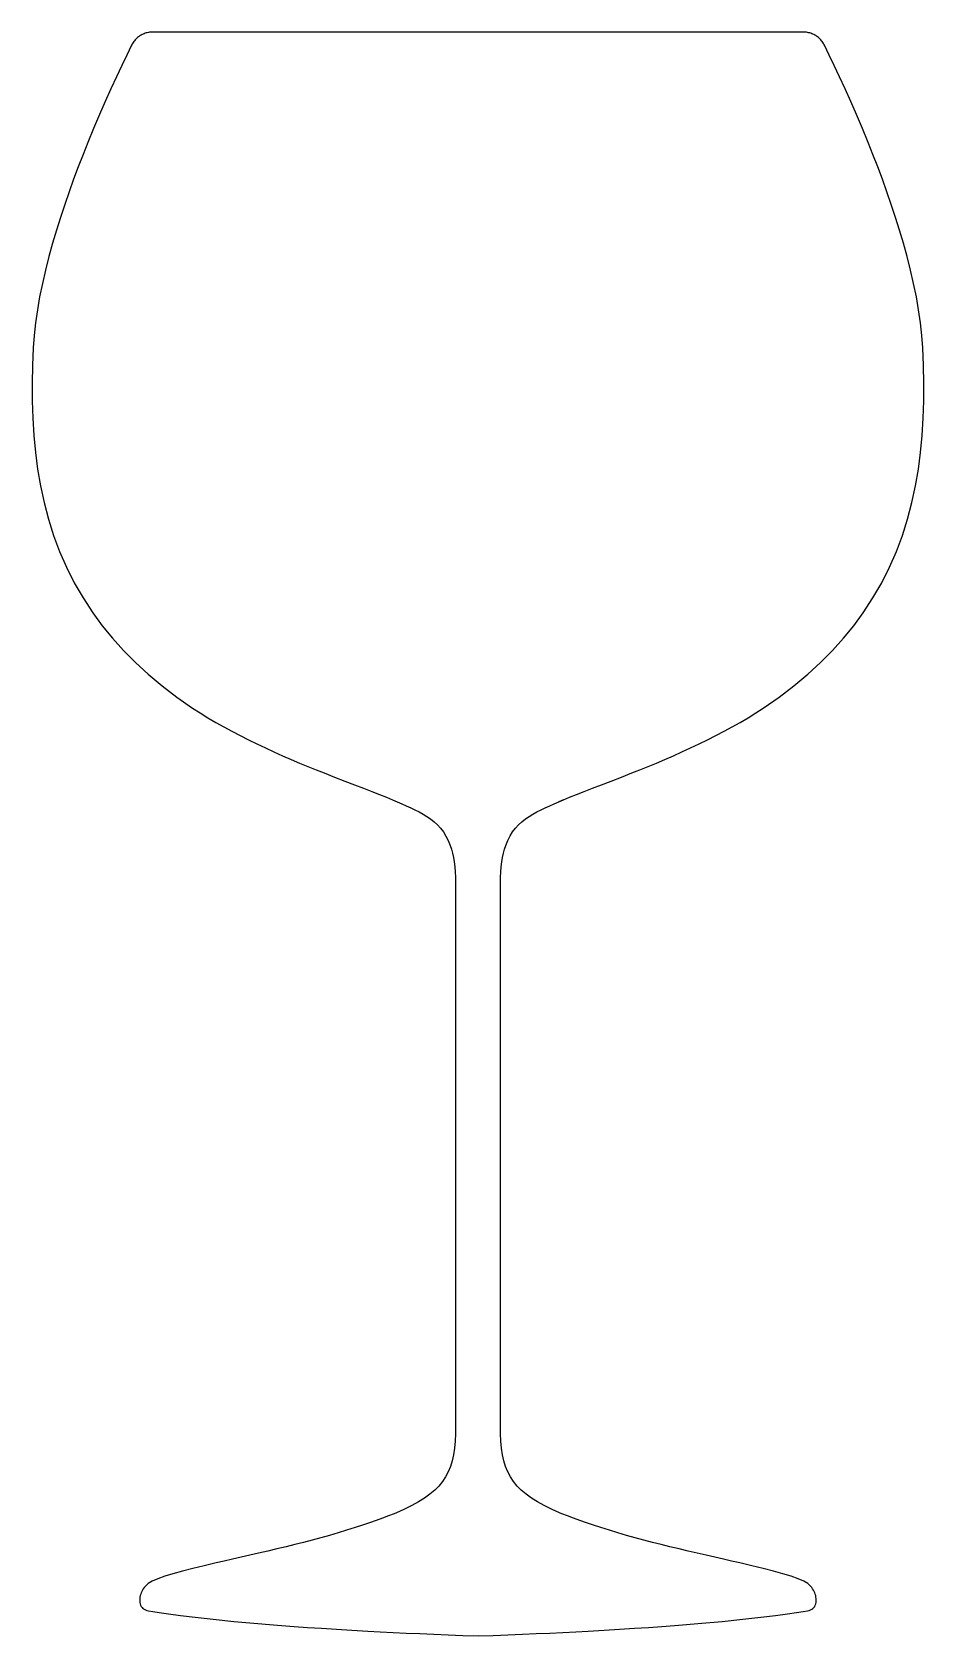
# Model space of a CAD drawing. Extents: x 560 to 858, y 440 to 976.
import ezdxf

# ---------------------------------------------------------------- set-up
doc = ezdxf.new("R2010")
doc.units = 0
doc.header["$MEASUREMENT"] = 0
doc.layers.add('Poly', color=3, linetype='CONTINUOUS')

msp = doc.modelspace()

# ---------------------------------------------------------------- linework, layer by layer
at = {"layer": 'Poly', "color": 0, "true_color": 0x000000}
msp.add_lwpolyline([(737.2627, 719.7465), (739.263979, 720.600113), (741.554184, 721.529969), (744.110241, 722.536465), (746.909075, 723.62), (749.927612, 724.780973), (753.142778, 726.019781), (756.531499, 727.336824), (760.0707, 728.7325), (762.738729, 729.802496), (765.465809, 730.914844), (768.242929, 732.069707), (771.061075, 733.26725), (773.911237, 734.507637), (776.784403, 735.791031), (779.671561, 737.117598), (782.5637, 738.4875), (785.332546, 739.841742), (788.089778, 741.236063), (790.82744, 742.670602), (793.537575, 744.1455), (796.212225, 745.660898), (798.843434, 747.216938), (801.423245, 748.813758), (803.9437, 750.4515), (809.212317, 754.124047), (814.146575, 757.886313), (818.756083, 761.736234), (823.05045, 765.67175), (827.039286, 769.690797), (830.7322, 773.791313), (834.138802, 777.971234), (837.2687, 782.2285), (840.543304, 787.224898), (843.478403, 792.318), (846.088682, 797.504664), (848.388825, 802.78175), (850.393514, 808.146117), (852.117434, 813.594625), (853.575268, 819.124133), (854.7817, 824.7315), (855.731227, 830.280266), (856.468669, 835.897375), (857.007688, 841.579922), (857.36195, 847.325), (857.545118, 853.129703), (857.570856, 858.991125), (857.452829, 864.906359), (857.2047, 870.8725), (856.906823, 874.997805), (856.441122, 879.219813), (855.818366, 883.525164), (855.049325, 887.9005), (854.144768, 892.332461), (853.115466, 896.807688), (851.972186, 901.31282), (850.7257, 905.8345), (849.451464, 910.148404), (848.102497, 914.453672), (846.688163, 918.73876), (845.217825, 922.992125), (843.700846, 927.202225), (842.146591, 931.357516), (840.564421, 935.446455), (838.9637, 939.4575), (837.013368, 944.194127), (835.065919, 948.779078), (833.137923, 953.191834), (831.24595, 957.411875), (829.406571, 961.418682), (827.636356, 965.191734), (825.951876, 968.710514), (824.3697, 971.9545), (824.196675, 972.286131), (824.009434, 972.607297), (823.808483, 972.917658), (823.594325, 973.216875), (823.367464, 973.504607), (823.128403, 973.780516), (822.877647, 974.04426), (822.6157, 974.2955), (822.33838, 974.537926), (822.050512, 974.766969), (821.752614, 974.982277), (821.4452, 975.1835), (821.128786, 975.370285), (820.803888, 975.542281), (820.47102, 975.699137), (820.1307, 975.8405), (819.789534, 975.964479), (819.442122, 976.072953), (819.088968, 976.165607), (818.730575, 976.242125), (818.367448, 976.302189), (818.000091, 976.345484), (817.629007, 976.371693), (817.2547, 976.3805), (744.8567, 976.3805), (672.4577, 976.3805), (600.0597, 976.3805), (599.685721, 976.371693), (599.314872, 976.345484), (598.947655, 976.302189), (598.584575, 976.242125), (598.226136, 976.165607), (597.872841, 976.072953), (597.525194, 975.964479), (597.1837, 975.8405), (596.84371, 975.698807), (596.511091, 975.541703), (596.18637, 975.369529), (595.870075, 975.182625), (595.562733, 974.98133), (595.264872, 974.765984), (594.977018, 974.536928), (594.6997, 974.2945), (594.437423, 974.043262), (594.186419, 973.779531), (593.94718, 973.50366), (593.7202, 973.216), (593.50597, 972.916902), (593.304981, 972.606719), (593.117727, 972.285801), (592.9447, 971.9545), (591.362526, 968.710516), (589.678059, 965.19175), (587.907882, 961.418734), (586.068575, 957.412), (584.176721, 953.192078), (582.248903, 948.7795), (580.301702, 944.194797), (578.3517, 939.4585), (576.751067, 935.447125), (575.169138, 931.357938), (573.615239, 927.202469), (572.0987, 922.99225), (570.628848, 918.738813), (569.215013, 914.453688), (567.86652, 910.148406), (566.5927, 905.8345), (565.346634, 901.31282), (564.203856, 896.807688), (563.175126, 892.332461), (562.2712, 887.9005), (561.502837, 883.525164), (560.880794, 879.219812), (560.415829, 874.997805), (560.1187, 870.8725), (559.870153, 864.906359), (559.751638, 858.991125), (559.776841, 853.129703), (559.95945, 847.325), (560.313153, 841.579922), (560.851638, 835.897375), (561.588591, 830.280266), (562.5377, 824.7315), (563.743427, 819.124133), (565.200637, 813.594625), (566.924005, 808.146117), (568.9282, 802.78175), (571.227895, 797.504664), (573.837763, 792.318), (576.772473, 787.224898), (580.0467, 782.2285), (583.176555, 777.971234), (586.583044, 773.791313), (590.275798, 769.690797), (594.26445, 765.67175), (598.558634, 761.736234), (603.167981, 757.886313), (608.102126, 754.124047), (613.3707, 750.4515), (615.891487, 748.813758), (618.471559, 747.216938), (621.102983, 745.660898), (623.777825, 744.1455), (626.488151, 742.670602), (629.226028, 741.236063), (631.983522, 739.841742), (634.7527, 738.4875), (637.644882, 737.117598), (640.532153, 735.791031), (643.405479, 734.507637), (646.255825, 733.26725), (649.074155, 732.069707), (651.851434, 730.914844), (654.578628, 729.802496), (657.2467, 728.7325), (660.786559, 727.336824), (664.175763, 726.019781), (667.391247, 724.780973), (670.40995, 723.62), (673.208809, 722.536465), (675.764763, 721.529969), (678.054747, 720.600113), (680.0557, 719.7465), (681.648888, 719.053943), (683.2042, 718.384859), (684.718263, 717.728127), (686.1877, 717.072625), (687.609137, 716.407232), (688.9792, 715.720828), (690.294512, 715.002291), (691.5517, 714.2405), (692.815626, 713.374635), (694.006731, 712.434766), (695.121009, 711.407732), (696.15445, 710.280375), (697.103048, 709.039533), (697.962794, 707.672047), (698.72968, 706.164756), (699.3997, 704.5045), (699.80471, 703.257594), (700.160091, 701.926688), (700.464495, 700.507375), (700.716575, 698.99525), (700.914983, 697.385906), (701.058372, 695.674938), (701.145393, 693.857938), (701.1747, 691.9305), (701.1747, 631.4785), (701.1747, 571.0205), (701.1747, 510.5665), (701.136073, 507.889613), (701.012309, 505.387969), (700.791585, 503.05034), (700.462075, 500.8655), (700.011956, 498.822223), (699.429403, 496.909281), (698.702593, 495.115449), (697.8197, 493.4295), (696.791796, 491.87074), (695.591403, 490.394422), (694.207378, 488.989986), (692.628575, 487.646875), (690.84385, 486.354529), (688.842059, 485.102391), (686.612057, 483.8799), (684.1427, 482.6765), (682.453462, 481.920707), (680.661356, 481.165781), (678.763548, 480.409027), (676.7572, 479.64775), (674.639477, 478.879254), (672.407544, 478.100844), (670.058563, 477.309824), (667.5897, 476.5035), (664.770011, 475.615338), (661.918997, 474.754703), (659.043866, 473.920623), (656.151825, 473.112125), (653.250081, 472.328236), (650.345841, 471.567984), (647.446311, 470.830396), (644.5587, 470.1145), (641.474977, 469.368053), (638.422544, 468.644422), (635.410376, 467.942424), (632.44745, 467.260875), (629.542743, 466.598592), (626.705231, 465.954391), (623.943891, 465.327088), (621.2677, 464.7155), (617.201968, 463.770541), (613.411778, 462.857703), (609.933518, 461.97217), (606.803575, 461.109125), (604.058335, 460.263752), (601.734184, 459.431234), (599.867511, 458.606756), (598.4947, 457.7855), (598.137429, 457.498652), (597.797278, 457.178219), (597.475995, 456.827738), (597.175325, 456.45075), (596.897014, 456.050793), (596.642809, 455.631406), (596.414456, 455.196129), (596.2137, 454.7485), (596.034735, 454.270018), (595.889919, 453.786016), (595.781243, 453.300537), (595.7107, 452.817625), (595.680282, 452.341322), (595.691981, 451.875672), (595.74779, 451.424717), (595.8497, 450.9925), (596.002907, 450.575658), (596.208169, 450.186766), (596.467571, 449.830146), (596.7832, 449.510125), (597.157141, 449.231025), (597.591481, 448.997172), (598.088305, 448.812889), (598.6497, 448.6825), (600.031757, 448.451291), (602.238403, 448.105578), (605.312354, 447.659857), (609.296325, 447.128625), (614.23303, 446.526377), (620.165184, 445.867609), (627.135503, 445.166818), (635.1867, 444.4385), (639.006983, 444.119475), (643.039903, 443.799172), (647.28894, 443.478752), (651.757575, 443.159375), (656.449288, 442.842201), (661.367559, 442.528391), (666.51587, 442.219104), (671.8977, 441.9155), (676.026493, 441.695787), (680.286044, 441.480234), (684.677735, 441.269346), (689.20295, 441.063625), (693.863071, 440.863576), (698.659481, 440.669703), (703.593563, 440.48251), (708.6667, 440.3025), (713.738716, 440.482469), (718.6717, 440.669562), (723.467059, 440.863313), (728.1262, 441.06325), (732.650528, 441.268906), (737.04145, 441.479813), (741.300372, 441.6955), (745.4287, 441.9155), (750.808831, 442.219102), (755.955747, 442.528375), (760.872858, 442.842148), (765.563575, 443.15925), (770.031307, 443.478508), (774.279466, 443.79875), (778.31146, 444.118805), (782.1307, 444.4375), (790.182169, 445.165861), (797.152513, 445.866766), (803.084388, 446.525693), (808.02045, 447.128125), (812.003356, 447.659541), (815.075762, 448.105422), (817.280325, 448.451248), (818.6597, 448.6825), (819.222505, 448.812512), (819.720575, 448.996406), (820.15602, 449.229848), (820.53095, 449.5085), (820.847473, 449.828027), (821.1077, 450.184094), (821.313739, 450.572363), (821.4677, 450.9885), (821.57027, 451.421092), (821.626575, 451.872422), (821.63863, 452.338447), (821.60845, 452.815125), (821.538052, 453.298412), (821.42945, 453.784266), (821.284661, 454.268643), (821.1057, 454.7475), (820.904526, 455.195459), (820.675684, 455.630984), (820.420944, 456.050549), (820.142075, 456.450625), (819.840846, 456.827686), (819.519028, 457.178203), (819.178389, 457.49865), (818.8207, 457.7855), (817.44855, 458.606756), (815.582372, 459.431234), (813.258577, 460.263752), (810.513575, 461.109125), (807.383776, 461.97217), (803.905591, 462.857703), (800.115429, 463.770541), (796.0497, 464.7155), (793.373884, 465.326801), (790.612919, 465.953969), (787.775782, 466.598152), (784.87145, 467.2605), (781.908899, 467.94216), (778.897106, 468.644281), (775.845048, 469.368012), (772.7617, 470.1145), (769.874423, 470.830109), (766.975169, 471.567563), (764.07118, 472.327797), (761.1697, 473.11175), (758.27797, 473.920359), (755.403231, 474.754563), (752.552727, 475.615297), (749.7337, 476.5035), (747.265079, 477.309824), (744.916106, 478.100844), (742.683993, 478.879254), (740.56595, 479.64775), (738.559188, 480.409027), (736.660919, 481.165781), (734.868352, 481.920707), (733.1787, 482.6765), (730.709298, 483.879568), (728.479169, 485.101797), (726.47718, 486.353721), (724.6922, 487.645875), (723.113095, 488.988795), (721.728731, 490.393016), (720.527977, 491.869072), (719.4997, 493.4275), (718.61652, 495.113822), (717.889575, 496.908016), (717.307005, 498.821295), (716.85695, 500.864875), (716.527552, 503.049971), (716.30695, 505.387797), (716.183286, 507.889568), (716.1447, 510.5665), (716.1447, 571.0205), (716.1447, 631.4785), (716.1447, 691.9305), (716.173962, 693.85798), (716.260856, 695.675094), (716.404048, 697.386223), (716.6022, 698.99575), (716.853977, 700.508059), (717.158044, 701.927531), (717.513063, 703.258551), (717.9177, 704.5055), (718.587679, 706.166086), (719.354466, 707.673625), (720.214089, 709.041289), (721.162575, 710.28225), (722.195952, 711.40968), (723.310247, 712.43675), (724.501487, 713.376633), (725.7657, 714.2425), (727.022889, 715.003672), (728.338216, 715.721813), (729.708315, 716.407984), (731.129825, 717.07325), (732.599382, 717.728672), (734.113622, 718.385313), (735.669182, 719.054234), (737.2627, 719.7465), (735.669182, 719.054234), (737.2627, 719.7465)], dxfattribs=at)

doc.saveas('drawing.dxf')
